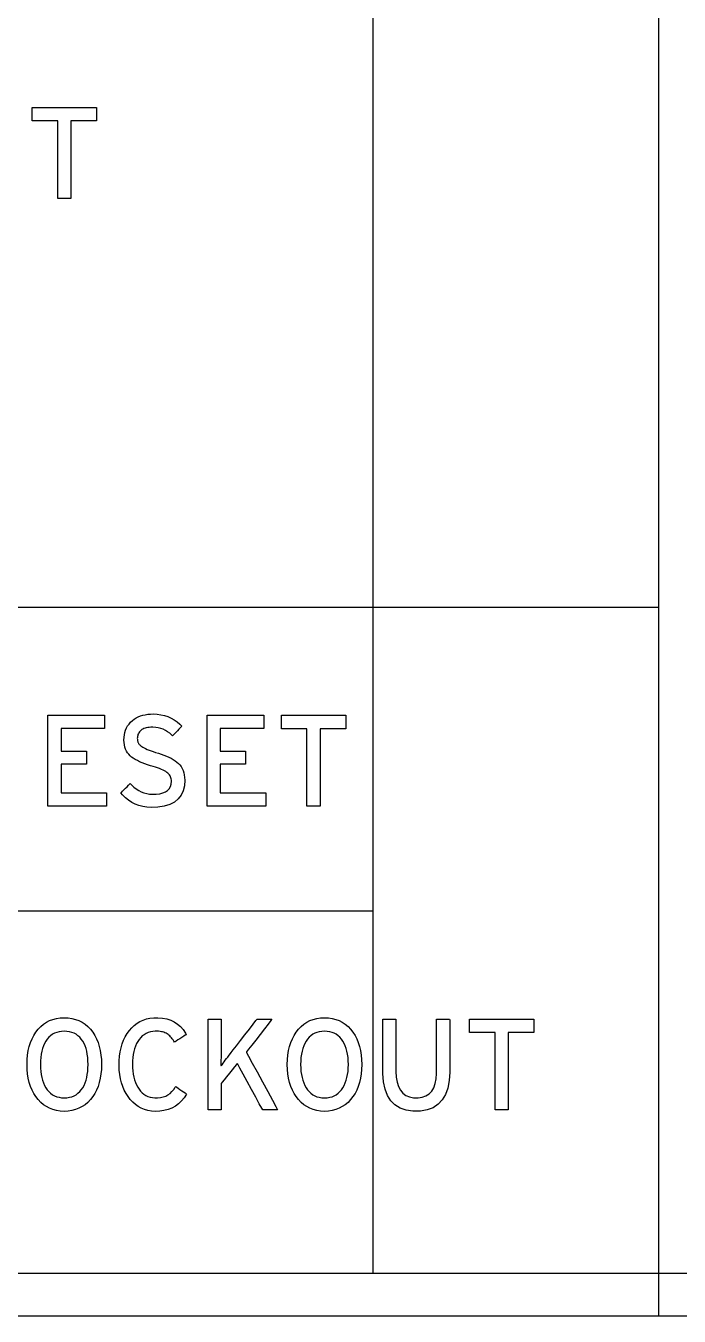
# Model space of a CAD drawing. Extents: x 1 to 47.7, y 0.2 to 35.
# Drawn here: x 23.57 to 24.269, y 8.656 to 10.037 of the extents above; entities that cross this region are included whole.
import ezdxf

# ---------------------------------------------------------------- set-up
doc = ezdxf.new("R2010")
doc.units = 0
doc.header["$MEASUREMENT"] = 0
for name, color, linetype in [('4_1__5U__UP_TO_TWO_IO_BOAR', 7, 'CONTINUOUS'), ('4_2__5U__FRONT_PANEL_W_24_', 7, 'CONTINUOUS'), ('5_1___24__TARGET_LEDS___12', 7, 'CONTINUOUS')]:
    doc.layers.add(name, color=color, linetype=linetype)

msp = doc.modelspace()

# ---------------------------------------------------------------- linework, layer by layer
at = {"layer": '4_1__5U__UP_TO_TWO_IO_BOAR'}
for points in [[(24.2468, 11.3688), (24.2468, 8.6563)], [(22.9268, 9.4148), (24.2468, 9.4148)], [(23.5939, 9.202), (23.5939, 9.2992), (23.6546, 9.2992), (23.6546, 9.2851), (23.608, 9.2851), (23.608, 9.2609), (23.6351, 9.2609), (23.6351, 9.2468), (23.608, 9.2468), (23.608, 9.2161), (23.6566, 9.2161), (23.6566, 9.202), (23.5939, 9.202)], [(23.7642, 9.202), (23.7642, 9.2992), (23.8248, 9.2992), (23.8248, 9.2851), (23.7783, 9.2851), (23.7783, 9.2609), (23.8053, 9.2609), (23.8053, 9.2468), (23.7783, 9.2468), (23.7783, 9.2161), (23.8269, 9.2161), (23.8269, 9.202), (23.7642, 9.202)], [(23.8851, 9.2849), (23.8851, 9.202), (23.871, 9.202), (23.871, 9.2849), (23.8436, 9.2849), (23.8436, 9.2992), (23.9126, 9.2992), (23.9126, 9.2849), (23.8851, 9.2849)], [(24.0862, 8.9599), (24.0862, 8.877), (24.0721, 8.877), (24.0721, 8.9599), (24.0447, 8.9599), (24.0447, 8.9741), (24.1137, 8.9741), (24.1137, 8.9599), (24.0862, 8.9599)], [(25.3526, 8.6563), (21.5768, 8.6563)]]:
    msp.add_lwpolyline(points, dxfattribs=at)
for points in [[(23.7403, 9.2299), (23.7399, 9.2238), (23.7386, 9.2183), (23.7364, 9.2136), (23.7332, 9.2097), (23.7292, 9.2064), (23.7242, 9.2038), (23.7183, 9.202), (23.7116, 9.2008), (23.7045, 9.2005), (23.6999, 9.2008), (23.6955, 9.2016), (23.6913, 9.2027), (23.6873, 9.2042), (23.6836, 9.2061), (23.6801, 9.2084), (23.6768, 9.211), (23.6737, 9.2141), (23.672, 9.2162), (23.6726, 9.2168), (23.6737, 9.218), (23.6752, 9.2195), (23.6769, 9.2211), (23.6786, 9.2228), (23.6801, 9.2243), (23.6813, 9.2255), (23.682, 9.2262), (23.6834, 9.2248), (23.6858, 9.2225), (23.6884, 9.2205), (23.6911, 9.2188), (23.6938, 9.2174), (23.6967, 9.2163), (23.6996, 9.2155), (23.7026, 9.2149), (23.7058, 9.2147), (23.7098, 9.2148), (23.7136, 9.2152), (23.7169, 9.2161), (23.7196, 9.2173), (23.7219, 9.2188), (23.7237, 9.2207), (23.725, 9.223), (23.7258, 9.2257), (23.726, 9.2287), (23.726, 9.23), (23.7258, 9.2312), (23.7255, 9.2324), (23.7251, 9.2335), (23.7246, 9.2345), (23.7239, 9.2355), (23.7232, 9.2364), (23.7223, 9.2373), (23.7213, 9.2381), (23.7201, 9.239), (23.7187, 9.2398), (23.7171, 9.2406), (23.7153, 9.2414), (23.7134, 9.2422), (23.7113, 9.243), (23.709, 9.2437), (23.7065, 9.2445), (23.7037, 9.2453), (23.7005, 9.2463), (23.6975, 9.2473), (23.6946, 9.2484), (23.692, 9.2496), (23.6896, 9.2507), (23.6874, 9.252), (23.6853, 9.2533), (23.6835, 9.2546), (23.6818, 9.256), (23.6804, 9.2575), (23.6791, 9.2592), (23.678, 9.261), (23.6771, 9.263), (23.6763, 9.2652), (23.6758, 9.2676), (23.6755, 9.2701), (23.6753, 9.2728), (23.6754, 9.2757), (23.6757, 9.2784), (23.6762, 9.281), (23.677, 9.2834), (23.678, 9.2857), (23.6792, 9.2879), (23.6807, 9.2899), (23.6823, 9.2918), (23.6843, 9.2935), (23.6863, 9.295), (23.6884, 9.2964), (23.6906, 9.2975), (23.693, 9.2985), (23.6955, 9.2993), (23.6981, 9.2999), (23.7008, 9.3004), (23.7037, 9.3006), (23.7068, 9.3007), (23.7109, 9.3005), (23.7149, 9.2999), (23.7187, 9.299), (23.7223, 9.2978), (23.7258, 9.2963), (23.7291, 9.2944), (23.7322, 9.2921), (23.7352, 9.2896), (23.7372, 9.2875), (23.7366, 9.2869), (23.7355, 9.2858), (23.7341, 9.2843), (23.7324, 9.2826), (23.7307, 9.2808), (23.7292, 9.2793), (23.728, 9.278), (23.7273, 9.2773), (23.7263, 9.2782), (23.7242, 9.2801), (23.722, 9.2817), (23.7197, 9.2831), (23.7173, 9.2843), (23.7147, 9.2852), (23.712, 9.2858), (23.7092, 9.2863), (23.7063, 9.2865), (23.704, 9.2865), (23.7023, 9.2863), (23.7007, 9.2861), (23.6992, 9.2858), (23.6978, 9.2855), (23.6965, 9.285), (23.6954, 9.2845), (23.6943, 9.2839), (23.6934, 9.2831), (23.6926, 9.2824), (23.6919, 9.2815), (23.6913, 9.2806), (23.6907, 9.2797), (23.6903, 9.2787), (23.69, 9.2777), (23.6897, 9.2766), (23.6896, 9.2755), (23.6895, 9.2744), (23.6896, 9.2738), (23.6896, 9.2733), (23.6897, 9.2728), (23.6897, 9.2722), (23.6898, 9.2718), (23.69, 9.2713), (23.6901, 9.2708), (23.6903, 9.2704), (23.6905, 9.27), (23.6908, 9.2695), (23.691, 9.269), (23.6913, 9.2686), (23.6917, 9.2681), (23.6921, 9.2677), (23.6925, 9.2673), (23.693, 9.2668), (23.6935, 9.2664), (23.6943, 9.2659), (23.6955, 9.2651), (23.6968, 9.2643), (23.6984, 9.2636), (23.7002, 9.2628), (23.7021, 9.262), (23.7043, 9.2612), (23.7066, 9.2604), (23.7091, 9.2596), (23.7121, 9.2587), (23.7151, 9.2577), (23.718, 9.2566), (23.7207, 9.2555), (23.7232, 9.2544), (23.7256, 9.2532), (23.7279, 9.2519), (23.7299, 9.2506), (23.7318, 9.2492), (23.7336, 9.2477), (23.7351, 9.2461), (23.7365, 9.2443), (23.7376, 9.2423), (23.7385, 9.2402), (23.7393, 9.2378), (23.7398, 9.2354), (23.7401, 9.2327)], [(23.6513, 8.9256), (23.6511, 8.9204), (23.6507, 8.9155), (23.6499, 8.9108), (23.6489, 8.9064), (23.6476, 8.9022), (23.6459, 8.8983), (23.644, 8.8946), (23.6419, 8.8912), (23.6394, 8.888), (23.6366, 8.8851), (23.6337, 8.8826), (23.6305, 8.8805), (23.6271, 8.8787), (23.6235, 8.8773), (23.6197, 8.8763), (23.6156, 8.8757), (23.6114, 8.8754), (23.6071, 8.8757), (23.6031, 8.8763), (23.5993, 8.8773), (23.5958, 8.8787), (23.5924, 8.8805), (23.5893, 8.8826), (23.5864, 8.8851), (23.5837, 8.888), (23.5812, 8.8912), (23.579, 8.8946), (23.577, 8.8983), (23.5754, 8.9022), (23.574, 8.9064), (23.573, 8.9108), (23.5722, 8.9155), (23.5717, 8.9204), (23.5716, 8.9256), (23.5717, 8.9308), (23.5722, 8.9357), (23.573, 8.9404), (23.574, 8.9448), (23.5754, 8.949), (23.577, 8.953), (23.579, 8.9567), (23.5812, 8.9602), (23.5837, 8.9634), (23.5864, 8.9662), (23.5893, 8.9687), (23.5924, 8.9708), (23.5958, 8.9725), (23.5993, 8.9739), (23.6031, 8.9748), (23.6071, 8.9755), (23.6114, 8.9757), (23.6156, 8.9755), (23.6197, 8.9748), (23.6235, 8.9739), (23.6271, 8.9725), (23.6305, 8.9708), (23.6337, 8.9687), (23.6366, 8.9662), (23.6394, 8.9634), (23.6419, 8.9602), (23.644, 8.9567), (23.6459, 8.953), (23.6476, 8.949), (23.6489, 8.9448), (23.6499, 8.9404), (23.6507, 8.9357), (23.6511, 8.9308)], [(23.7423, 8.894), (23.7397, 8.89), (23.7369, 8.8866), (23.7337, 8.8836), (23.7303, 8.881), (23.7265, 8.879), (23.7225, 8.8774), (23.7181, 8.8762), (23.7135, 8.8756), (23.7087, 8.8754), (23.7047, 8.8758), (23.7008, 8.8765), (23.6972, 8.8776), (23.6937, 8.879), (23.6905, 8.8807), (23.6875, 8.8828), (23.6847, 8.8853), (23.6821, 8.8881), (23.6797, 8.8913), (23.6775, 8.8946), (23.6756, 8.8982), (23.674, 8.902), (23.6726, 8.906), (23.6716, 8.9103), (23.6708, 8.9148), (23.6703, 8.9196), (23.67, 8.9246), (23.6701, 8.9296), (23.6705, 8.9345), (23.6712, 8.9391), (23.6722, 8.9435), (23.6734, 8.9477), (23.6749, 8.9516), (23.6767, 8.9553), (23.6788, 8.9588), (23.6811, 8.962), (23.6836, 8.9649), (23.6863, 8.9675), (23.6893, 8.9697), (23.6924, 8.9716), (23.6958, 8.9731), (23.6993, 8.9743), (23.7031, 8.9751), (23.7071, 8.9756), (23.7116, 8.9757), (23.7165, 8.9752), (23.721, 8.9744), (23.7253, 8.973), (23.7291, 8.9712), (23.7326, 8.9689), (23.7358, 8.9661), (23.7385, 8.9629), (23.741, 8.9592), (23.7417, 8.9575), (23.7408, 8.9569), (23.7392, 8.9559), (23.7372, 8.9546), (23.7351, 8.9532), (23.733, 8.9519), (23.7312, 8.9507), (23.7299, 8.9499), (23.7294, 8.9495), (23.7287, 8.9507), (23.7278, 8.9519), (23.727, 8.9531), (23.7261, 8.9542), (23.7252, 8.9552), (23.7243, 8.9562), (23.7234, 8.957), (23.7224, 8.9578), (23.7214, 8.9585), (23.7203, 8.9591), (23.7191, 8.9596), (23.7179, 8.9601), (23.7166, 8.9604), (23.7153, 8.9607), (23.7139, 8.9609), (23.7124, 8.9611), (23.7108, 8.9612), (23.7087, 8.9612), (23.706, 8.9609), (23.7035, 8.9604), (23.7011, 8.9597), (23.6989, 8.9587), (23.6968, 8.9575), (23.6949, 8.9561), (23.6932, 8.9544), (23.6916, 8.9525), (23.6901, 8.9503), (23.6888, 8.9479), (23.6877, 8.9453), (23.6867, 8.9425), (23.686, 8.9395), (23.6853, 8.9364), (23.6849, 8.9331), (23.6846, 8.9296), (23.6845, 8.9258), (23.6846, 8.9222), (23.6849, 8.9187), (23.6853, 8.9153), (23.6859, 8.9122), (23.6866, 8.9092), (23.6876, 8.9065), (23.6887, 8.9039), (23.69, 8.9015), (23.6914, 8.8993), (23.693, 8.8972), (23.6947, 8.8954), (23.6966, 8.8938), (23.6986, 8.8926), (23.7008, 8.8915), (23.7032, 8.8907), (23.7057, 8.8902), (23.7084, 8.89), (23.7113, 8.89), (23.7144, 8.8903), (23.7172, 8.8909), (23.7199, 8.8918), (23.7223, 8.8931), (23.7246, 8.8947), (23.7266, 8.8966), (23.7285, 8.8988), (23.7301, 8.9013), (23.7308, 8.9019), (23.7318, 8.9012), (23.7333, 8.9002), (23.7351, 8.8989), (23.7371, 8.8975), (23.7391, 8.8962), (23.7407, 8.8951), (23.7418, 8.8943)], [(23.9296, 8.9256), (23.9294, 8.9204), (23.929, 8.9155), (23.9282, 8.9108), (23.9272, 8.9064), (23.9259, 8.9022), (23.9243, 8.8983), (23.9224, 8.8946), (23.9202, 8.8912), (23.9177, 8.888), (23.915, 8.8851), (23.912, 8.8826), (23.9088, 8.8805), (23.9054, 8.8787), (23.9018, 8.8773), (23.898, 8.8763), (23.8939, 8.8757), (23.8897, 8.8754), (23.8855, 8.8757), (23.8814, 8.8763), (23.8777, 8.8773), (23.8741, 8.8787), (23.8707, 8.8805), (23.8676, 8.8826), (23.8647, 8.8851), (23.862, 8.888), (23.8596, 8.8912), (23.8573, 8.8946), (23.8554, 8.8983), (23.8537, 8.9022), (23.8524, 8.9064), (23.8513, 8.9108), (23.8505, 8.9155), (23.8501, 8.9204), (23.8499, 8.9256), (23.8501, 8.9308), (23.8505, 8.9357), (23.8513, 8.9404), (23.8524, 8.9448), (23.8537, 8.949), (23.8554, 8.953), (23.8573, 8.9567), (23.8596, 8.9602), (23.862, 8.9634), (23.8647, 8.9662), (23.8676, 8.9687), (23.8707, 8.9708), (23.8741, 8.9725), (23.8777, 8.9739), (23.8814, 8.9748), (23.8855, 8.9755), (23.8897, 8.9757), (23.8939, 8.9755), (23.898, 8.9748), (23.9018, 8.9739), (23.9054, 8.9725), (23.9088, 8.9708), (23.912, 8.9687), (23.915, 8.9662), (23.9177, 8.9634), (23.9202, 8.9602), (23.9224, 8.9567), (23.9243, 8.953), (23.9259, 8.949), (23.9272, 8.9448), (23.9282, 8.9404), (23.929, 8.9357), (23.9294, 8.9308)], [(23.6369, 8.9256), (23.6368, 8.9294), (23.6366, 8.933), (23.6361, 8.9365), (23.6355, 8.9397), (23.6347, 8.9427), (23.6337, 8.9455), (23.6326, 8.9482), (23.6312, 8.9506), (23.6297, 8.9528), (23.628, 8.9548), (23.6261, 8.9564), (23.6241, 8.9579), (23.6219, 8.959), (23.6195, 8.96), (23.617, 8.9606), (23.6142, 8.961), (23.6114, 8.9612), (23.6085, 8.961), (23.6059, 8.9606), (23.6034, 8.96), (23.601, 8.959), (23.5988, 8.9579), (23.5968, 8.9564), (23.595, 8.9548), (23.5933, 8.9528), (23.5917, 8.9506), (23.5904, 8.9482), (23.5892, 8.9455), (23.5882, 8.9427), (23.5874, 8.9397), (23.5867, 8.9365), (23.5863, 8.933), (23.586, 8.9294), (23.5859, 8.9256), (23.586, 8.9218), (23.5863, 8.9182), (23.5867, 8.9149), (23.5874, 8.9117), (23.5882, 8.9087), (23.5892, 8.9059), (23.5904, 8.9032), (23.5917, 8.9008), (23.5933, 8.8986), (23.595, 8.8966), (23.5968, 8.8948), (23.5988, 8.8933), (23.601, 8.8921), (23.6034, 8.8911), (23.6059, 8.8905), (23.6085, 8.8901), (23.6114, 8.8899), (23.6142, 8.8901), (23.617, 8.8905), (23.6195, 8.8911), (23.6219, 8.8921), (23.6241, 8.8933), (23.6261, 8.8948), (23.628, 8.8966), (23.6297, 8.8986), (23.6312, 8.9008), (23.6326, 8.9032), (23.6337, 8.9059), (23.6347, 8.9087), (23.6355, 8.9117), (23.6361, 8.9149), (23.6366, 8.9182), (23.6368, 8.9218)], [(23.8237, 8.877), (23.8227, 8.8788), (23.82, 8.8836), (23.8163, 8.8906), (23.8118, 8.8988), (23.8072, 8.9073), (23.8028, 8.9153), (23.7993, 8.9218), (23.7971, 8.9258), (23.7965, 8.9267), (23.7956, 8.9255), (23.7936, 8.9231), (23.791, 8.9198), (23.7881, 8.9162), (23.7851, 8.9125), (23.7824, 8.9092), (23.7804, 8.9066), (23.7792, 8.9052), (23.7791, 8.9047), (23.7791, 8.9026), (23.7791, 8.8991), (23.7791, 8.8948), (23.7791, 8.89), (23.7791, 8.8853), (23.7791, 8.8812), (23.7791, 8.8783), (23.7791, 8.877), (23.7787, 8.877), (23.7775, 8.877), (23.7757, 8.877), (23.7735, 8.877), (23.7711, 8.877), (23.7689, 8.877), (23.767, 8.877), (23.7658, 8.877), (23.7654, 8.877), (23.7654, 8.8815), (23.7654, 8.8917), (23.7654, 8.9058), (23.7654, 8.922), (23.7654, 8.9386), (23.7654, 8.9538), (23.7654, 8.9658), (23.7654, 8.9729), (23.7655, 8.9741), (23.7664, 8.9741), (23.768, 8.9741), (23.7701, 8.9741), (23.7725, 8.9741), (23.7748, 8.9741), (23.7768, 8.9741), (23.7783, 8.9741), (23.7791, 8.9741), (23.7791, 8.9735), (23.7791, 8.9708), (23.7791, 8.9665), (23.7791, 8.9611), (23.7791, 8.9554), (23.7791, 8.95), (23.7791, 8.9453), (23.7791, 8.942), (23.7791, 8.9408), (23.7791, 8.9388), (23.7791, 8.9367), (23.7791, 8.9347), (23.7791, 8.9327), (23.779, 8.9307), (23.779, 8.9288), (23.779, 8.9268), (23.7789, 8.9249), (23.7791, 8.924), (23.7802, 8.9254), (23.7813, 8.927), (23.7824, 8.9285), (23.7837, 8.9302), (23.7849, 8.9319), (23.7863, 8.9336), (23.7877, 8.9355), (23.7891, 8.9373), (23.7901, 8.9386), (23.7922, 8.9413), (23.7956, 8.9457), (23.8, 8.9514), (23.8047, 8.9575), (23.8094, 8.9635), (23.8134, 8.9687), (23.8163, 8.9725), (23.8176, 8.9741), (23.8181, 8.9741), (23.8195, 8.9741), (23.8217, 8.9741), (23.8243, 8.9741), (23.827, 8.9741), (23.8296, 8.9741), (23.8318, 8.9741), (23.8332, 8.9741), (23.8336, 8.9741), (23.8324, 8.9725), (23.8295, 8.9688), (23.8255, 8.9637), (23.8209, 8.9578), (23.8162, 8.9518), (23.8119, 8.9463), (23.8084, 8.9419), (23.8064, 8.9393), (23.8063, 8.9384), (23.8085, 8.9344), (23.8124, 8.9271), (23.8176, 8.9177), (23.8233, 8.9072), (23.829, 8.8967), (23.834, 8.8875), (23.8377, 8.8806), (23.8396, 8.8772), (23.8394, 8.877), (23.8381, 8.877), (23.836, 8.877), (23.8335, 8.877), (23.8307, 8.877), (23.8281, 8.877), (23.8258, 8.877), (23.8243, 8.877)], [(23.9153, 8.9256), (23.9152, 8.9294), (23.9149, 8.933), (23.9145, 8.9365), (23.9138, 8.9397), (23.913, 8.9427), (23.912, 8.9455), (23.9109, 8.9482), (23.9095, 8.9506), (23.908, 8.9528), (23.9063, 8.9548), (23.9045, 8.9564), (23.9024, 8.9579), (23.9002, 8.959), (23.8978, 8.96), (23.8953, 8.9606), (23.8926, 8.961), (23.8897, 8.9612), (23.8869, 8.961), (23.8842, 8.9606), (23.8817, 8.96), (23.8793, 8.959), (23.8772, 8.9579), (23.8752, 8.9564), (23.8733, 8.9548), (23.8716, 8.9528), (23.8701, 8.9506), (23.8687, 8.9482), (23.8675, 8.9455), (23.8665, 8.9427), (23.8657, 8.9397), (23.8651, 8.9365), (23.8646, 8.933), (23.8643, 8.9294), (23.8642, 8.9256), (23.8643, 8.9218), (23.8646, 8.9182), (23.8651, 8.9149), (23.8657, 8.9117), (23.8665, 8.9087), (23.8675, 8.9059), (23.8687, 8.9032), (23.8701, 8.9008), (23.8716, 8.8986), (23.8733, 8.8966), (23.8752, 8.8948), (23.8772, 8.8933), (23.8793, 8.8921), (23.8817, 8.8911), (23.8842, 8.8905), (23.8869, 8.8901), (23.8897, 8.8899), (23.8926, 8.8901), (23.8953, 8.8905), (23.8978, 8.8911), (23.9002, 8.8921), (23.9024, 8.8933), (23.9045, 8.8948), (23.9063, 8.8966), (23.908, 8.8986), (23.9095, 8.9008), (23.9109, 8.9032), (23.912, 8.9059), (23.913, 8.9087), (23.9138, 8.9117), (23.9145, 8.9149), (23.9149, 8.9182), (23.9152, 8.9218)], [(24.0237, 8.9175), (24.0231, 8.9084), (24.0216, 8.9004), (24.0191, 8.8935), (24.0157, 8.8877), (24.0113, 8.883), (24.0059, 8.8794), (23.9996, 8.877), (23.9923, 8.8757), (23.9843, 8.8756), (23.977, 8.8767), (23.9706, 8.879), (23.9651, 8.8823), (23.9607, 8.8868), (23.9571, 8.8924), (23.9545, 8.8991), (23.9529, 8.9069), (23.9522, 8.9159), (23.9521, 8.9192), (23.9521, 8.9242), (23.9521, 8.9318), (23.9521, 8.9411), (23.9521, 8.9509), (23.9521, 8.9601), (23.9521, 8.9678), (23.9521, 8.9728), (23.9522, 8.9741), (23.9529, 8.9741), (23.9544, 8.9741), (23.9565, 8.9741), (23.9589, 8.9741), (23.9614, 8.9741), (23.9636, 8.9741), (23.9652, 8.9741), (23.9662, 8.9741), (23.9662, 8.9734), (23.9662, 8.9691), (23.9662, 8.9619), (23.9662, 8.9529), (23.9662, 8.9432), (23.9662, 8.9338), (23.9662, 8.9258), (23.9662, 8.9202), (23.9662, 8.9181), (23.9665, 8.912), (23.9674, 8.9066), (23.9689, 8.902), (23.9709, 8.8981), (23.9735, 8.895), (23.9767, 8.8926), (23.9805, 8.891), (23.9849, 8.8901), (23.9898, 8.89), (23.9943, 8.8907), (23.9983, 8.8921), (24.0017, 8.8943), (24.0045, 8.8972), (24.0066, 8.9008), (24.0082, 8.9051), (24.0092, 8.9102), (24.0096, 8.916), (24.0096, 8.9186), (24.0096, 8.9236), (24.0096, 8.9314), (24.0096, 8.9407), (24.0096, 8.9506), (24.0096, 8.96), (24.0096, 8.9677), (24.0096, 8.9728), (24.0096, 8.9741), (24.0103, 8.9741), (24.0119, 8.9741), (24.014, 8.9741), (24.0164, 8.9741), (24.0188, 8.9741), (24.021, 8.9741), (24.0227, 8.9741), (24.0236, 8.9741), (24.0237, 8.9734), (24.0237, 8.969), (24.0237, 8.9617), (24.0237, 8.9527), (24.0237, 8.9429), (24.0237, 8.9334), (24.0237, 8.9252), (24.0237, 8.9196)]]:
    msp.add_lwpolyline(points, close=True, dxfattribs=at)
at = {"layer": '4_2__5U__FRONT_PANEL_W_24_'}
for points in [[(23.9414, 11.427), (23.9414, 8.7019)], [(23.6185, 9.9352), (23.6185, 9.8523), (23.6044, 9.8523), (23.6044, 9.9352), (23.577, 9.9352), (23.577, 9.9495), (23.646, 9.9495), (23.646, 9.9352), (23.6185, 9.9352)], [(22.5664, 9.0899), (23.9414, 9.0899)], [(25.3521, 8.7019), (19.7763, 8.7019)]]:
    msp.add_lwpolyline(points, dxfattribs=at)
at = {"layer": '5_1___24__TARGET_LEDS___12'}
for points in [[(23.9414, 11.427), (23.9414, 8.7019)], [(25.3521, 8.7019), (19.7763, 8.7019)]]:
    msp.add_lwpolyline(points, dxfattribs=at)

doc.saveas('drawing.dxf')
